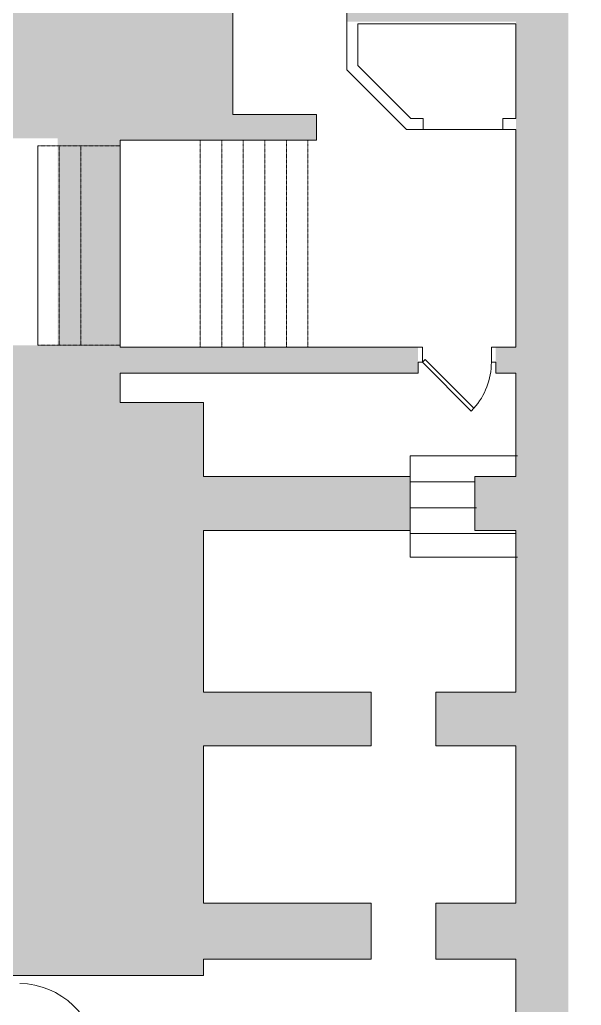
# Model space of a CAD drawing. Header units: inches. Extents: x 891 to 14187, y -1169 to 3232.
# Drawn here: x 3393.1 to 3653.8, y 2199.9 to 2657.2 of the extents above; entities that cross this region are included whole.
import ezdxf

# ---------------------------------------------------------------- set-up
doc = ezdxf.new("R2010")
doc.units = ezdxf.units.IN
doc.header["$MEASUREMENT"] = 0
doc.linetypes.add('IMPORT-IMPORT-HIDDEN2', pattern=[0.1875, 0.125, -0.0625])
for name, color, linetype, lineweight in [('A-DOOR', 7, 'Continuous', 9), ('A-DOOR-EXG', 7, 'Continuous', 9), ('A-Hatch', 7, 'Continuous', 9), ('A-STAIR-EX_G', 7, 'Continuous', 9), ('EX-EXT-CORE', 7, 'Continuous', 9)]:
    doc.layers.add(name, color=color, linetype=linetype, lineweight=lineweight)

msp = doc.modelspace()

# ---------------------------------------------------------------- hatches: boundary and pattern name
at = {"layer": 'A-Hatch'}
h = msp.add_hatch(color=9, dxfattribs=at)
h.paths.add_polyline_path([(902.98, 1392.82), (1989.97, 1392.82), (1989.97, 1512.82), (1996.97, 1512.82), (1996.97, 1539.9), (1996, 1539.9), (1996, 1644.32), (2009.46, 1644.32), (2009.46, 1668.07), (2006.46, 1668.07), (1997.97, 1676.55), (1997.97, 1680.58), (1997.87, 1680.58), (1997.87, 1684.89), (1989.97, 1684.89), (1989.97, 1680.82), (1952.41, 1680.82), (1952.41, 1656.82), (1958.41, 1656.82), (1958.41, 1633.82), (1984.41, 1633.82), (1982.41, 1561.82), (1952.41, 1561.82), (1952.41, 1496.82), (1960.41, 1496.82), (1960.41, 1426.82), (1759.1, 1426.82), (1758.63, 1426.43), (1758.31, 1426.82), (1618.55, 1426.82), (1618.55, 1417.82), (923.48, 1417.82), (923.48, 1659.82), (1020.74, 1659.82), (1020.74, 2639.14), (992.98, 2639.14), (992.98, 1680.82), (902.98, 1680.82)])
h.paths.add_polyline_path([(3252.83, 1512.82), (3414.94, 1512.82), (3414.94, 1648.82), (3485.94, 1648.82), (3485.94, 1617.82), (3590.94, 1617.82), (3590.94, 1648.82), (3647.76, 1648.82), (3647.76, 2678.99), (3563.76, 2678.99), (3563.76, 2801.87), (3653.76, 2801.87), (3653.76, 2933.87), (3525.76, 2933.87), (3525.76, 2891.87), (3542.76, 2891.87), (3542.76, 2901.87), (3622.76, 2901.87), (3622.76, 2843.87), (3525.76, 2843.87), (3525.76, 2801.87), (3439.74, 2801.87), (3439.74, 2712.4), (3384.94, 2712.4), (3384.94, 2679.34), (3298.58, 2679.32), (3298.58, 2671.34), (3331.58, 2671.34), (3331.58, 2643.73), (3387.6, 2643.73), (3387.6, 2602.12), (3410.69, 2602.12), (3410.69, 2506.12), (3385.6, 2506.12), (3385.6, 2213.73), (3478.36, 2213.73), (3478.36, 2221.26), (3556.25, 2221.26), (3556.25, 2247.26), (3478.36, 2247.26), (3478.36, 2320.26), (3556.25, 2320.26), (3556.25, 2345.26), (3478.36, 2345.26), (3478.36, 2420.26), (3574.37, 2420.26), (3574.37, 2445.26), (3478.36, 2445.26), (3478.36, 2479.57), (3439.74, 2479.57), (3439.74, 2493.26), (3578.02, 2493.26), (3578.02, 2505.26), (3439.74, 2505.26), (3439.74, 2601.26), (3530.8, 2601.26), (3530.8, 2613.26), (3491.98, 2613.26), (3491.98, 2699.77), (3544.98, 2699.77), (3544.98, 2656.26), (3623.39, 2656.26), (3623.36, 2505.26), (3614.02, 2505.26), (3614.02, 2493.26), (3623.36, 2493.26), (3623.2, 2445.26), (3604.37, 2445.26), (3604.37, 2420.26), (3623.36, 2420.26), (3623.36, 2345.26), (3586.25, 2345.26), (3586.25, 2320.26), (3623.36, 2320.26), (3623.36, 2247.26), (3586.25, 2247.26), (3586.25, 2221.26), (3623.36, 2221.26), (3623.36, 2145.26), (3587.2, 2145.51), (3586.28, 2120.04), (3623.36, 2119.26), (3623.36, 2038.66), (3588.24, 2040.57), (3586.25, 2016.68), (3623.36, 2014.66), (3623.36, 1965.26), (3586.93, 1964.56), (3587.07, 1957.11), (3623.36, 1958.25), (3623.36, 1907.41), (3586.97, 1906.63), (3587.07, 1898.63), (3623.36, 1899.41), (3623.36, 1847.41), (3587.7, 1847.41), (3587.79, 1839.41), (3623.36, 1839.41), (3624.09, 1790.91), (3588.39, 1790.68), (3588.49, 1782.18), (3624.22, 1782.41), (3624.9, 1737.92), (3589.04, 1737.24), (3589.14, 1728.74), (3625.03, 1729.42), (3625.85, 1675.41), (3559.85, 1675.41), (3559.85, 1650.41), (3513.85, 1647.41), (3513.85, 1675.41), (3465.85, 1675.41), (3465.85, 1678.32), (3386.6, 1678.32), (3386.6, 1539.9), (3252.83, 1539.9)])
h.paths.add_polyline_path([(3386.6, 1751.32), (3465.5, 1751.32), (3464.85, 1781.41), (3558.94, 1782), (3558.89, 1790.5), (3464.85, 1789.91), (3465.85, 1825.41), (3440.85, 1825.41), (3440.85, 1841.41), (3532.85, 1841.41), (3532.85, 1839.41), (3558.2, 1839.41), (3558.2, 1847.41), (3532.85, 1847.41), (3532.85, 1884.41), (3520.85, 1884.41), (3520.85, 1852.74), (3441.85, 1852.74), (3441.85, 1863.74), (3414.94, 1863.74), (3414.94, 1851.12), (3386.6, 1851.12), (3386.6, 1812.64), (3330.6, 1812.64), (3330.6, 1774.05), (3386.6, 1774.05)])
h.paths.add_polyline_path([(1020.74, 2639.04), (1020.74, 3214.97), (1056.98, 3214.97), (1056.98, 3232.36), (992.98, 3232.36), (992.98, 2639.04)])

# ---------------------------------------------------------------- linework, layer by layer
at = {"layer": 'A-DOOR', "color": 8}
msp.add_arc((3392.65, 2173.54), 36.5, 3.1299, 89.2953, dxfattribs=at)
at = {"layer": 'A-DOOR-EXG', "color": 8}
msp.add_lwpolyline([(3580.02, 2498.26), (3602.64, 2475.63), (3603.9, 2476.89), (3581.27, 2499.52)], close=True, dxfattribs=at)
msp.add_arc((3579.64, 2498.33), 32.38, 318.5347, 359.8762, dxfattribs=at)
at = {"layer": 'A-STAIR-EX_G', "color": 8}
for p, q in [((3401.49, 2598.64), (3401.49, 2506.12)), ((3574.37, 2407.78), (3574.37, 2454.78)), ((3574.37, 2454.78), (3624.15, 2454.78)), ((3574.37, 2442.78), (3604.37, 2442.78)), ((3574.37, 2430.78), (3605.17, 2430.78)), ((3574.37, 2418.78), (3623.36, 2418.78)), ((3624.15, 2407.78), (3574.37, 2407.78))]:
    msp.add_line(p, q, dxfattribs=at)
at = {"layer": 'A-STAIR-EX_G', "color": 8, "linetype": 'IMPORT-IMPORT-HIDDEN2'}
for p, q in [((3401.49, 2598.64), (3439.74, 2598.64)), ((3411.49, 2598.64), (3411.49, 2506.12)), ((3421.49, 2598.64), (3421.49, 2506.12)), ((3476.87, 2601.32), (3476.87, 2505.32)), ((3486.87, 2601.32), (3486.87, 2505.32)), ((3496.87, 2601.32), (3496.87, 2505.32)), ((3506.87, 2601.32), (3506.87, 2505.32)), ((3516.87, 2601.32), (3516.87, 2505.32)), ((3526.87, 2601.32), (3526.87, 2505.32)), ((3401.49, 2506.12), (3439.74, 2506.12))]:
    msp.add_line(p, q, dxfattribs=at)
at = {"layer": 'EX-EXT-CORE', "color": 8}
for p, q in [((3491.98, 2613.26), (3491.98, 2714.26)), ((3544.98, 2699.77), (3544.98, 2633.84)), ((3549.98, 2635.91), (3549.98, 2655.26)), ((3549.98, 2655.26), (3623.36, 2655.26)), ((3623.36, 2655.26), (3623.36, 2611.26)), ((3544.98, 2633.84), (3572.56, 2606.26)), ((3574.63, 2611.26), (3549.98, 2635.91)), ((3530.8, 2613.26), (3491.98, 2613.26)), ((3530.8, 2601.26), (3530.8, 2613.26)), ((3580.29, 2611.26), (3574.63, 2611.26)), ((3580.29, 2606.26), (3580.29, 2611.26)), ((3623.36, 2611.26), (3617.29, 2611.26)), ((3617.29, 2611.26), (3617.29, 2606.26)), ((3572.56, 2606.26), (3580.29, 2606.26)), ((3580.29, 2606.26), (3617.29, 2606.26)), ((3617.29, 2606.26), (3623.36, 2606.26)), ((3623.36, 2606.26), (3623.36, 2505.26)), ((3439.74, 2505.26), (3439.74, 2601.26)), ((3439.74, 2601.26), (3530.8, 2601.26)), ((3580.02, 2505.26), (3439.74, 2505.26)), ((3580.02, 2498.26), (3580.02, 2505.26)), ((3623.36, 2505.26), (3612.02, 2505.26)), ((3612.02, 2505.26), (3612.02, 2498.26)), ((3578.02, 2493.26), (3578.02, 2498.26)), ((3578.02, 2498.26), (3580.02, 2498.26)), ((3612.02, 2498.26), (3614.02, 2498.26)), ((3614.02, 2498.26), (3614.02, 2493.26)), ((3439.74, 2479.57), (3439.74, 2493.26)), ((3439.74, 2493.26), (3578.02, 2493.26)), ((3614.02, 2493.26), (3623.36, 2493.26)), ((3623.36, 2493.26), (3623.36, 2445.26)), ((3478.36, 2479.57), (3439.74, 2479.57)), ((3478.36, 2445.26), (3478.36, 2479.57)), ((3574.37, 2445.26), (3478.36, 2445.26)), ((3574.37, 2420.26), (3574.37, 2445.26)), ((3623.36, 2445.26), (3604.37, 2445.26)), ((3604.37, 2445.26), (3604.37, 2420.26)), ((3478.36, 2345.26), (3478.36, 2420.26)), ((3478.36, 2420.26), (3574.37, 2420.26)), ((3604.37, 2420.26), (3623.36, 2420.26)), ((3623.36, 2420.26), (3623.36, 2345.26)), ((3556.25, 2345.26), (3478.36, 2345.26)), ((3556.25, 2320.26), (3556.25, 2345.26)), ((3623.36, 2345.26), (3586.25, 2345.26)), ((3586.25, 2345.26), (3586.25, 2320.26)), ((3478.36, 2247.26), (3478.36, 2320.26)), ((3478.36, 2320.26), (3556.25, 2320.26)), ((3586.25, 2320.26), (3623.36, 2320.26)), ((3623.36, 2320.26), (3623.36, 2247.26)), ((3556.25, 2247.26), (3478.36, 2247.26)), ((3556.25, 2221.26), (3556.25, 2247.26)), ((3623.36, 2247.26), (3586.25, 2247.26)), ((3586.25, 2247.26), (3586.25, 2221.26)), ((3478.36, 2213.73), (3478.36, 2221.26)), ((3478.36, 2221.26), (3556.25, 2221.26)), ((3586.25, 2221.26), (3623.36, 2221.26)), ((3623.36, 2221.26), (3623.36, 2145.26)), ((3385.6, 2213.73), (3478.36, 2213.73))]:
    msp.add_line(p, q, dxfattribs=at)

doc.saveas('drawing.dxf')
